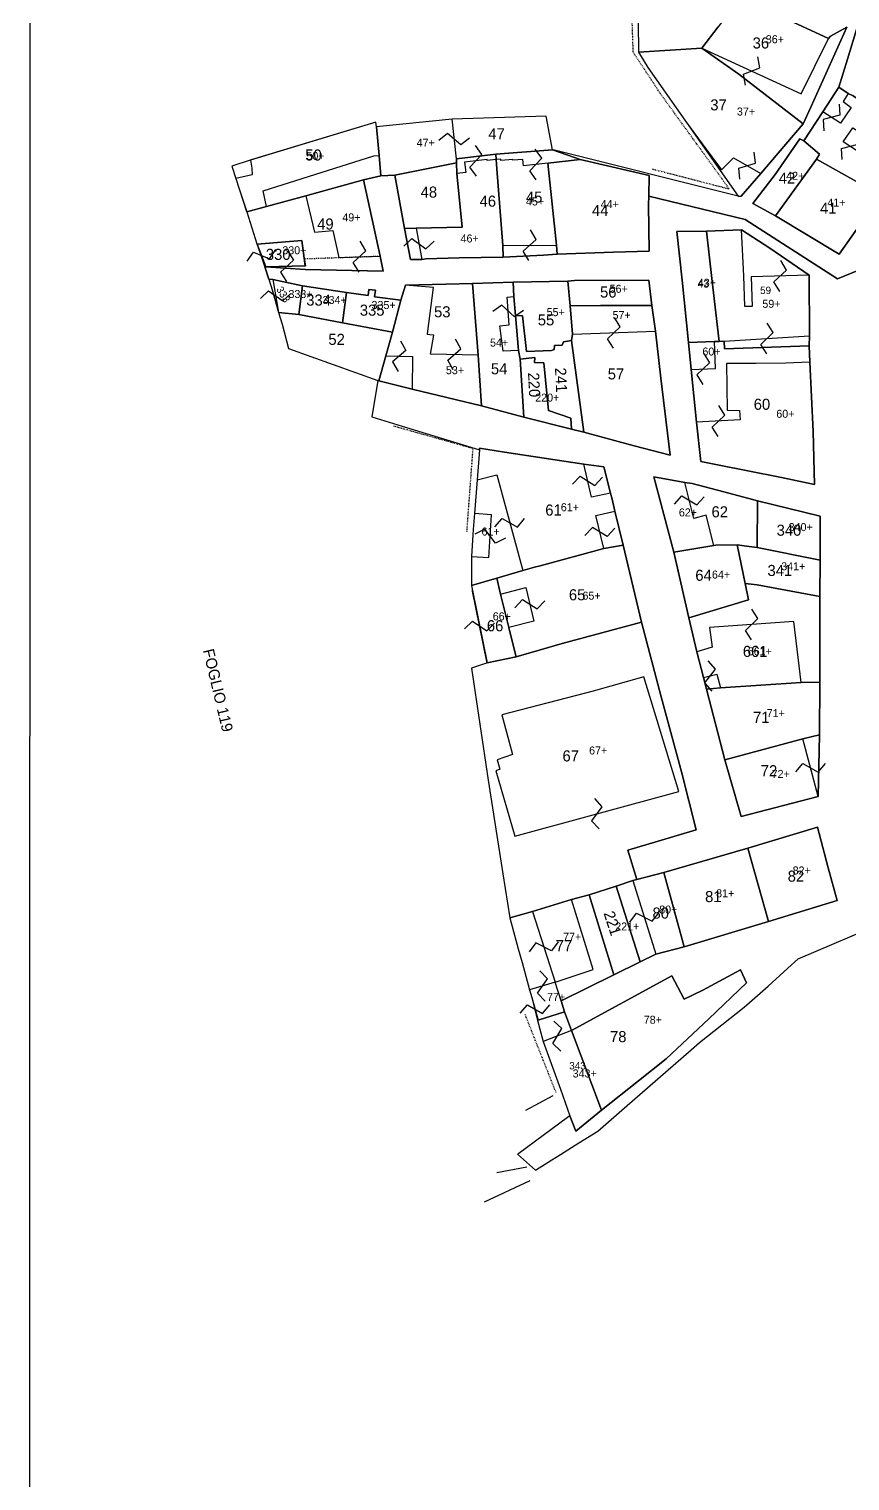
# Model space of a CAD drawing. Header units: metres. Extents: x 48717 to 49347, y 45758 to 46713.
# Drawn here: x 48717.1 to 48850.5, y 46233.8 to 46469.6 of the extents above; entities that cross this region are included whole.
import ezdxf

# ---------------------------------------------------------------- set-up
doc = ezdxf.new("R2010")
doc.units = ezdxf.units.M
for name, pattern in [('CONTINUA', [0]), ('INTERNA', [0]), ('TRATTEGGIATA5', [0.3, 0.15, -0.15]), ('TRATTO-PUNTO', [0.4, 0.15, -0.125, 0, -0.125])]:
    doc.linetypes.add(name, pattern=pattern)
for name, color, linetype in [('CONFINE', 3, 'CONTINUA'), ('FABBRICATI', 1, 'CONTINUA'), ('LINEEVARIE', 6, 'CONTINUA'), ('PARTICELLE', 7, 'CONTINUA'), ('SIMBOLI', 6, 'CONTINUA'), ('STRADE', 8, 'CONTINUA'), ('TESTI', 3, 'CONTINUA')]:
    doc.layers.add(name, color=color, linetype=linetype)

# ---------------------------------------------------------------- blocks, each defined once
blk = doc.blocks.new('14', base_point=(2.5, 2.5))
at = {"layer": 'SIMBOLI'}
for p, q in [((0, 2.5), (1.5, 3.5)), ((1.5, 3.5), (3.5, 1.5)), ((3.5, 1.5), (5, 2.5))]:
    blk.add_line(p, q, dxfattribs=at)

msp = doc.modelspace()

# ---------------------------------------------------------------- linework, layer by layer
at = {"layer": 'CONFINE'}
msp.add_lwpolyline([(48816.046, 46475.585), (48816.132, 46465.853), (48817.66, 46463.332), (48823.67, 46454.811), (48823.953, 46454.417), (48832.35, 46442.448), (48802.454, 46449.916), (48802.174, 46449.985), (48801.095, 46455.433), (48785.815, 46454.973), (48773.54, 46453.736), (48773.414, 46454.498), (48753.182, 46448.367), (48750.03, 46447.337), (48750.682, 46445.317), (48751.218, 46443.673), (48752.444, 46439.905), (48754.108, 46434.688), (48754.626, 46433.192), (48756.058, 46428.956), (48756.373, 46427.968), (48756.598, 46427.264), (48757.633, 46423.581), (48758.213, 46421.65), (48759.253, 46417.693), (48773.737, 46412.503), (48772.785, 46406.595), (48777.688, 46405.097), (48788.15, 46401.902), (48790.284, 46401.25), (48789.911, 46396.385), (48789.476, 46390.892), (48789.27, 46388.291), (48788.991, 46383.949), (48788.964, 46379.196), (48789.073, 46378.655), (48789.077, 46378.298), (48791.481, 46366.626), (48791.112, 46366.498), (48788.993, 46365.763), (48791.692, 46347.595), (48794.096, 46332.381), (48795.219, 46325.243), (48796.567, 46320.192), (48797.21, 46318.007), (48798.435, 46313.552), (48798.78, 46312.306), (48799.729, 46308.577), (48800.617, 46305.144), (48803.427, 46297.405), (48804.941, 46293.063), (48804.589, 46292.807), (48796.659, 46286.946), (48796.453, 46286.841), (48799.395, 46284.248), (48802.058, 46285.937), (48803.441, 46286.811), (48806.45, 46288.711), (48809.492, 46290.594), (48813.875, 46294.362), (48824.716, 46303.803), (48826.056, 46304.993), (48833.285, 46310.716), (48837.187, 46314.16), (48840.429, 46317.061), (48842.086, 46318.56), (48856.31, 46324.636)], dxfattribs=at)
at = {"layer": 'FABBRICATI'}
for points in [[(48829.064, 46469.972), (48826.444, 46466.492), (48842.573, 46459.053), (48846.99, 46468.062), (48832.685, 46474.706), (48829.064, 46469.972)], [(48817.66, 46463.332), (48823.67, 46454.811), (48823.953, 46454.417), (48826.455, 46450.947), (48829.608, 46446.713), (48831.574, 46448.694), (48835.995, 46446.129), (48842.887, 46454.219), (48832.413, 46462.248), (48826.444, 46466.492), (48816.132, 46465.853), (48817.66, 46463.332)], [(48843.016, 46451.426), (48845.542, 46449.294), (48845.069, 46448.475), (48855.505, 46442.635), (48861.467, 46451.782), (48851.015, 46458.727), (48850.21, 46459.154), (48849.399, 46457.831), (48850.724, 46456.835), (48848.942, 46454.338), (48846.077, 46456.163), (48843.016, 46451.426)], [(48773.54, 46453.736), (48773.948, 46449.047), (48774.249, 46445.76), (48776.503, 46445.888), (48786.527, 46447.867), (48786.533, 46448.538), (48785.815, 46454.973), (48773.54, 46453.736)], [(48750.682, 46445.317), (48751.218, 46443.673), (48752.415, 46439.955), (48755.637, 46440.776), (48755.1, 46443.313), (48773.104, 46449.006), (48773.948, 46449.047), (48773.54, 46453.736), (48773.414, 46454.498), (48753.054, 46448.279), (48753.288, 46447.022), (48753.35, 46445.946), (48750.682, 46445.317)], [(48834.706, 46441.282), (48838.377, 46439.254), (48845.069, 46448.475), (48845.542, 46449.294), (48843.016, 46451.426), (48842.357, 46451.758), (48838.324, 46445.977), (48834.706, 46441.282)], [(48788.078, 46446.304), (48786.607, 46446.137), (48787.463, 46437.437), (48779.966, 46437.271), (48780.886, 46432.186), (48781.584, 46432.275), (48786.997, 46432.437), (48794.139, 46432.545), (48794.051, 46434.469), (48793.091, 46446.872), (48792.975, 46448.401), (48791.552, 46448.243), (48791.534, 46448.39), (48787.866, 46447.97), (48788.078, 46446.304)], [(48797.462, 46447.37), (48797.321, 46448.395), (48795.705, 46448.316), (48795.7, 46448.426), (48793.771, 46448.273), (48793.744, 46448.49), (48792.975, 46448.401), (48793.091, 46446.872), (48794.051, 46434.469), (48802.818, 46434.49), (48801.409, 46447.82), (48797.462, 46447.37)], [(48801.409, 46447.82), (48802.818, 46434.49), (48802.884, 46433.017), (48812.06, 46433.378), (48817.885, 46433.507), (48817.758, 46441.051), (48817.788, 46442.447), (48817.859, 46445.807), (48806.674, 46448.431), (48801.409, 46447.82)], [(48845.069, 46448.475), (48838.377, 46439.254), (48848.758, 46433.017), (48855.505, 46442.635), (48845.069, 46448.475)], [(48762.073, 46442.536), (48763.467, 46436.628), (48766.457, 46436.861), (48767.419, 46432.518), (48774.156, 46432.736), (48771.443, 46445.106), (48762.073, 46442.536)], [(48823.209, 46428.819), (48824.232, 46418.672), (48828.498, 46418.827), (48829.236, 46418.853), (48828.065, 46429.077), (48827.176, 46436.771), (48822.362, 46436.691), (48823.209, 46428.819)], [(48828.065, 46429.077), (48829.236, 46418.853), (48830.079, 46418.906), (48843.933, 46419.775), (48843.886, 46429.635), (48834.45, 46429.354), (48834.594, 46424.543), (48833.398, 46424.537), (48833.245, 46429.491), (48832.896, 46436.98), (48827.176, 46436.771), (48828.065, 46429.077)], [(48755.544, 46430.984), (48761.951, 46431.153), (48761.785, 46432.365), (48761.38, 46435.251), (48754.139, 46434.675), (48755.544, 46430.984)], [(48756.679, 46428.916), (48757.633, 46423.581), (48760.906, 46423.23), (48761.494, 46427.908), (48756.679, 46428.916)], [(48804.631, 46428.635), (48805.013, 46424.634), (48809.972, 46424.72), (48818.321, 46424.674), (48817.811, 46428.833), (48805.712, 46428.779), (48804.631, 46428.635)], [(48761.494, 46427.908), (48760.906, 46423.23), (48768.041, 46421.886), (48768.688, 46426.798), (48761.494, 46427.908)], [(48768.688, 46426.798), (48768.041, 46421.886), (48776.137, 46420.379), (48777.522, 46425.548), (48773.241, 46426.095), (48773.374, 46427.199), (48772.307, 46427.279), (48772.177, 46426.327), (48768.688, 46426.798)], [(48782.221, 46419.937), (48781.828, 46419.964), (48781.847, 46420.113), (48782.829, 46427.633), (48778.235, 46428.001), (48777.522, 46425.548), (48776.137, 46420.379), (48775.076, 46416.527), (48779.398, 46416.431), (48779.355, 46411.109), (48790.631, 46408.379), (48790.062, 46416.619), (48782.332, 46416.807), (48782.855, 46419.891), (48782.221, 46419.937)], [(48789.122, 46428.253), (48790.062, 46416.619), (48790.631, 46408.379), (48797.468, 46406.539), (48796.884, 46415.999), (48796.621, 46417.404), (48794.148, 46417.297), (48793.599, 46421.419), (48795.104, 46421.579), (48794.755, 46426.036), (48795.841, 46426.162), (48795.757, 46428.507), (48789.122, 46428.253)], [(48795.757, 46428.507), (48795.841, 46426.162), (48796.161, 46423.07), (48797.252, 46423.034), (48797.947, 46417.237), (48801.969, 46417.408), (48802.399, 46417.56), (48802.459, 46418.181), (48803.733, 46418.23), (48803.922, 46418.793), (48805.25, 46419.016), (48805.377, 46420.016), (48805.013, 46424.634), (48804.631, 46428.635), (48795.757, 46428.507)], [(48805.013, 46424.634), (48805.377, 46420.016), (48818.91, 46420.517), (48818.321, 46424.674), (48809.972, 46424.72), (48805.013, 46424.634)], [(48824.232, 46418.672), (48824.682, 46414.315), (48828.65, 46414.461), (48828.498, 46418.827), (48824.232, 46418.672)], [(48796.884, 46415.999), (48797.468, 46406.539), (48805.213, 46404.589), (48805.124, 46406.38), (48801.517, 46407.649), (48800.758, 46415.38), (48799.245, 46415.435), (48799.27, 46416.24), (48796.884, 46415.999)], [(48844.506, 46404.254), (48844.006, 46415.501), (48840.088, 46415.329), (48835.253, 46415.29), (48830.419, 46415.25), (48830.521, 46407.691), (48832.56, 46407.617), (48832.677, 46406.108), (48825.567, 46405.748), (48826.268, 46399.38), (48828.427, 46398.904), (48839.356, 46396.773), (48844.76, 46395.635), (48844.506, 46404.254)], [(48800.125, 46382.385), (48810.505, 46385.253), (48809.176, 46390.585), (48812.304, 46391.267), (48811.825, 46393.252), (48811.581, 46394.222), (48808.468, 46393.546), (48807.225, 46398.924), (48794.365, 46400.875), (48790.307, 46401.545), (48790.284, 46401.25), (48789.911, 46396.385), (48793.088, 46397.187), (48797.329, 46381.63), (48799.21, 46382.176), (48800.125, 46382.385)], [(48818.613, 46396.862), (48821.886, 46384.634), (48828.358, 46385.687), (48827.144, 46390.623), (48825.126, 46390.122), (48823.675, 46395.945), (48818.613, 46396.862)], [(48835.473, 46392.965), (48835.402, 46385.373), (48845.655, 46383.344), (48845.64, 46390.497), (48835.473, 46392.965)], [(48789.476, 46390.892), (48789.27, 46388.291), (48788.991, 46383.949), (48791.817, 46383.767), (48792.21, 46390.698), (48789.476, 46390.892)], [(48793.714, 46377.824), (48797.826, 46378.895), (48799.091, 46373.442), (48795.055, 46372.386), (48795.221, 46371.712), (48796.251, 46367.634), (48803.695, 46369.806), (48816.632, 46373.27), (48813.632, 46385.762), (48810.505, 46385.253), (48800.125, 46382.385), (48799.21, 46382.176), (48797.329, 46381.63), (48793.078, 46380.397), (48793.714, 46377.824)], [(48821.886, 46384.634), (48824.313, 46373.948), (48834.027, 46376.9), (48833.447, 46379.531), (48832.146, 46385.825), (48828.727, 46385.747), (48828.358, 46385.687), (48821.886, 46384.634)], [(48832.146, 46385.825), (48833.447, 46379.531), (48835.42, 46379.339), (48845.607, 46377.436), (48845.655, 46383.344), (48835.402, 46385.373), (48833.698, 46385.61), (48832.146, 46385.825)], [(48788.964, 46379.196), (48789.073, 46378.655), (48791.505, 46366.634), (48796.251, 46367.634), (48795.221, 46371.712), (48795.055, 46372.386), (48793.714, 46377.824), (48793.078, 46380.397), (48788.964, 46379.196)], [(48825.6, 46368.447), (48826.692, 46364.253), (48828.874, 46364.794), (48829.441, 46362.617), (48842.584, 46363.448), (48841.913, 46368.85), (48841.377, 46373.348), (48827.65, 46372.416), (48828.131, 46369.204), (48825.6, 46368.447)], [(48793.611, 46349.404), (48792.959, 46349.134), (48796.023, 46338.523), (48822.672, 46345.761), (48817.023, 46364.378), (48808.786, 46362.075), (48793.919, 46358.192), (48795.636, 46351.785), (48793.174, 46350.91), (48793.611, 46349.404)], [(48829.441, 46362.617), (48827.185, 46362.387), (48830.156, 46350.921), (48842.837, 46354.315), (48845.559, 46354.937), (48845.588, 46363.532), (48842.584, 46363.448), (48829.441, 46362.617)], [(48830.156, 46350.921), (48832.794, 46341.705), (48845.356, 46344.922), (48842.837, 46354.315), (48830.156, 46350.921)], [(48833.923, 46336.548), (48837.237, 46324.623), (48848.401, 46328.073), (48846.977, 46333.333), (48845.226, 46339.943), (48833.923, 46336.548)], [(48820.253, 46332.606), (48823.564, 46320.538), (48837.237, 46324.623), (48833.923, 46336.548), (48820.253, 46332.606)], [(48815.878, 46331.488), (48815.228, 46331.311), (48818.946, 46319.351), (48823.564, 46320.538), (48820.253, 46332.606), (48815.878, 46331.488)], [(48808.125, 46328.99), (48812.143, 46316), (48816.377, 46318.094), (48812.506, 46330.381), (48808.125, 46328.99)], [(48798.887, 46326.253), (48802.573, 46314.804), (48808.77, 46316.843), (48805.246, 46328.236), (48798.887, 46326.253)], [(48805.25, 46306.929), (48810.115, 46293.981), (48816.128, 46298.757), (48820.605, 46302.319), (48827.581, 46308.836), (48833.682, 46314.684), (48832.717, 46316.78), (48826.575, 46313.486), (48823.526, 46312.003), (48821.569, 46315.802), (48805.25, 46306.929)], [(48798.435, 46313.552), (48798.78, 46312.306), (48799.805, 46308.601), (48804.125, 46309.975), (48803.575, 46311.778), (48802.573, 46314.804), (48798.435, 46313.552)], [(48810.115, 46293.981), (48805.25, 46306.929), (48800.617, 46305.144), (48803.427, 46297.405), (48804.941, 46293.063), (48805.933, 46290.564), (48810.115, 46293.981)]]:
    msp.add_lwpolyline(points, close=True, dxfattribs=at)
at = {"layer": 'FABBRICATI', "linetype": 'INTERNA'}
msp.add_lwpolyline([(48849.4, 46451.281), (48850.952, 46453.567), (48853.122, 46452.178), (48851.587, 46449.865), (48849.4, 46451.281)], close=True, dxfattribs=at)
at = {"layer": 'LINEEVARIE', "color": 2}
msp.add_lwpolyline([(48717.314, 46712.83), (49346.508, 46712.883), (49345.843, 45758.322), (48717.058, 45757.973), (48717.314, 46712.83)], dxfattribs=at)
at = {"layer": 'LINEEVARIE', "linetype": 'TRATTO-PUNTO'}
for points in [[(48818.343, 46446.882), (48830.88, 46443.636), (48819.645, 46459.169), (48815.277, 46465.833), (48814.859, 46478.154)], [(48788.243, 46387.996), (48789.24, 46401.46), (48776.375, 46405.076)], [(48802.726, 46296.86), (48797.684, 46309.58)]]:
    msp.add_lwpolyline(points, dxfattribs=at)
at = {"layer": 'LINEEVARIE', "linetype": 'TRATTEGGIATA5'}
msp.add_lwpolyline([(48761.916, 46432.3), (48774.158, 46432.728)], dxfattribs=at)
at = {"layer": 'LINEEVARIE'}
for points in [[(48797.79, 46293.979), (48802.283, 46296.354)], [(48797.984, 46284.72), (48793.085, 46283.833)], [(48798.46, 46282.505), (48791.056, 46279.054)]]:
    msp.add_lwpolyline(points, dxfattribs=at)
at = {"layer": 'PARTICELLE'}
for points in [[(48829.064, 46469.972), (48826.444, 46466.492), (48832.413, 46462.248), (48842.887, 46454.219), (48844.144, 46456.905), (48849.997, 46469.885), (48847.354, 46468.428), (48846.99, 46468.062), (48832.685, 46474.706), (48829.064, 46469.972)], [(48850.101, 46464.712), (48848.672, 46460.18), (48850.21, 46459.154), (48851.015, 46458.727), (48861.467, 46451.782), (48868.378, 46461.89), (48857.378, 46468.889), (48855.238, 46470.315), (48852.332, 46472.03), (48850.101, 46464.712)], [(48823.953, 46454.417), (48832.35, 46442.448), (48832.364, 46442.426), (48832.837, 46442.463), (48835.995, 46446.129), (48842.887, 46454.219), (48832.413, 46462.248), (48826.444, 46466.492), (48816.132, 46465.853), (48817.66, 46463.332), (48823.67, 46454.811), (48823.953, 46454.417)], [(48843.016, 46451.426), (48845.542, 46449.294), (48845.069, 46448.475), (48855.505, 46442.635), (48861.467, 46451.782), (48851.015, 46458.727), (48850.21, 46459.154), (48848.672, 46460.18), (48846.077, 46456.163), (48843.016, 46451.426)], [(48773.54, 46453.736), (48773.948, 46449.047), (48774.249, 46445.76), (48776.503, 46445.888), (48786.527, 46447.867), (48786.533, 46448.538), (48792.912, 46449.303), (48802.174, 46449.985), (48801.095, 46455.433), (48785.815, 46454.973), (48773.54, 46453.736)], [(48750.03, 46447.337), (48750.682, 46445.317), (48751.218, 46443.673), (48752.444, 46439.905), (48755.637, 46440.776), (48762.073, 46442.536), (48771.443, 46445.106), (48774.249, 46445.76), (48773.948, 46449.047), (48773.54, 46453.736), (48773.414, 46454.498), (48753.182, 46448.367), (48750.03, 46447.337)], [(48834.706, 46441.282), (48838.377, 46439.254), (48845.069, 46448.475), (48845.542, 46449.294), (48843.016, 46451.426), (48842.357, 46451.758), (48838.324, 46445.977), (48834.706, 46441.282)], [(48776.503, 46445.888), (48778.07, 46437.229), (48779.966, 46437.271), (48787.463, 46437.437), (48786.607, 46446.137), (48786.527, 46447.867), (48776.503, 46445.888)], [(48779.966, 46437.271), (48778.07, 46437.229), (48779.075, 46432.143), (48780.886, 46432.186), (48781.584, 46432.275), (48786.997, 46432.437), (48794.139, 46432.545), (48794.051, 46434.469), (48793.091, 46446.872), (48792.975, 46448.401), (48792.912, 46449.303), (48786.533, 46448.538), (48786.527, 46447.867), (48786.607, 46446.137), (48787.463, 46437.437), (48779.966, 46437.271)], [(48794.051, 46434.469), (48794.139, 46432.545), (48800.676, 46432.863), (48802.884, 46433.017), (48802.818, 46434.49), (48801.409, 46447.82), (48806.674, 46448.431), (48805.731, 46448.757), (48802.174, 46449.985), (48792.912, 46449.303), (48792.975, 46448.401), (48793.091, 46446.872), (48794.051, 46434.469)], [(48801.409, 46447.82), (48802.818, 46434.49), (48802.884, 46433.017), (48812.06, 46433.378), (48817.885, 46433.507), (48817.758, 46441.051), (48817.788, 46442.447), (48817.859, 46445.807), (48806.674, 46448.431), (48801.409, 46447.82)], [(48845.069, 46448.475), (48838.377, 46439.254), (48848.758, 46433.017), (48855.505, 46442.635), (48845.069, 46448.475)], [(48752.444, 46439.905), (48754.108, 46434.688), (48754.139, 46434.675), (48761.38, 46435.251), (48761.785, 46432.365), (48761.995, 46431.125), (48755.544, 46430.984), (48761.922, 46430.548), (48774.606, 46430.259), (48774.156, 46432.736), (48771.443, 46445.106), (48762.073, 46442.536), (48755.637, 46440.776), (48752.444, 46439.905)], [(48823.209, 46428.819), (48824.232, 46418.672), (48828.498, 46418.827), (48829.236, 46418.853), (48828.065, 46429.077), (48827.176, 46436.771), (48822.362, 46436.691), (48823.209, 46428.819)], [(48829.236, 46418.853), (48830.079, 46418.906), (48830.13, 46417.657), (48843.886, 46418.127), (48843.933, 46419.775), (48843.886, 46429.635), (48837.455, 46434.022), (48832.896, 46436.98), (48827.176, 46436.771), (48828.065, 46429.077), (48829.236, 46418.853)], [(48754.626, 46433.192), (48756.058, 46428.956), (48755.403, 46430.976), (48755.544, 46430.984), (48761.995, 46431.125), (48761.785, 46432.365), (48761.38, 46435.251), (48754.139, 46434.675), (48754.108, 46434.688), (48754.626, 46433.192)], [(48756.058, 46428.956), (48756.373, 46427.968), (48756.598, 46427.264), (48757.633, 46423.581), (48760.906, 46423.23), (48761.494, 46427.908), (48756.679, 46428.916), (48756.058, 46428.956)], [(48804.631, 46428.635), (48805.013, 46424.634), (48809.972, 46424.72), (48818.321, 46424.674), (48817.811, 46428.833), (48805.712, 46428.779), (48804.631, 46428.635)], [(48761.494, 46427.908), (48760.906, 46423.23), (48768.041, 46421.886), (48768.688, 46426.798), (48761.494, 46427.908)], [(48768.688, 46426.798), (48768.041, 46421.886), (48776.137, 46420.379), (48777.522, 46425.548), (48773.241, 46426.095), (48773.374, 46427.199), (48772.307, 46427.279), (48772.177, 46426.327), (48768.688, 46426.798)], [(48776.137, 46420.379), (48775.076, 46416.527), (48773.894, 46412.465), (48779.355, 46411.109), (48790.631, 46408.379), (48790.062, 46416.619), (48789.122, 46428.253), (48778.235, 46428.001), (48777.522, 46425.548), (48776.137, 46420.379)], [(48789.122, 46428.253), (48790.062, 46416.619), (48790.631, 46408.379), (48797.468, 46406.539), (48796.884, 46415.999), (48796.621, 46417.404), (48796.161, 46423.07), (48795.841, 46426.162), (48795.757, 46428.507), (48789.122, 46428.253)], [(48795.757, 46428.507), (48795.841, 46426.162), (48796.161, 46423.07), (48797.252, 46423.034), (48797.947, 46417.237), (48801.969, 46417.408), (48802.399, 46417.56), (48802.459, 46418.181), (48803.733, 46418.23), (48803.922, 46418.793), (48805.25, 46419.016), (48805.377, 46420.016), (48805.013, 46424.634), (48804.631, 46428.635), (48795.757, 46428.507)], [(48805.013, 46424.634), (48805.377, 46420.016), (48805.25, 46419.016), (48807.25, 46404.126), (48815.434, 46401.886), (48821.268, 46400.38), (48819.782, 46412.909), (48818.91, 46420.517), (48818.321, 46424.674), (48809.972, 46424.72), (48805.013, 46424.634)], [(48757.633, 46423.581), (48758.213, 46421.65), (48759.253, 46417.693), (48773.737, 46412.503), (48773.894, 46412.465), (48775.076, 46416.527), (48776.137, 46420.379), (48768.041, 46421.886), (48760.906, 46423.23), (48757.633, 46423.581)], [(48796.161, 46423.07), (48796.621, 46417.404), (48796.884, 46415.999), (48799.27, 46416.24), (48799.245, 46415.435), (48800.758, 46415.38), (48801.517, 46407.649), (48805.124, 46406.38), (48805.213, 46404.589), (48807.25, 46404.126), (48805.25, 46419.016), (48803.922, 46418.793), (48803.733, 46418.23), (48802.459, 46418.181), (48802.399, 46417.56), (48801.969, 46417.408), (48797.947, 46417.237), (48797.252, 46423.034), (48796.161, 46423.07)], [(48824.682, 46414.315), (48825.567, 46405.748), (48826.268, 46399.38), (48828.427, 46398.904), (48839.356, 46396.773), (48844.76, 46395.635), (48844.506, 46404.254), (48844.006, 46415.501), (48843.886, 46418.127), (48830.13, 46417.657), (48830.079, 46418.906), (48829.236, 46418.853), (48828.498, 46418.827), (48824.232, 46418.672), (48824.682, 46414.315)], [(48796.884, 46415.999), (48797.468, 46406.539), (48805.213, 46404.589), (48805.124, 46406.38), (48801.517, 46407.649), (48800.758, 46415.38), (48799.245, 46415.435), (48799.27, 46416.24), (48796.884, 46415.999)], [(48789.476, 46390.892), (48789.27, 46388.291), (48788.991, 46383.949), (48788.964, 46379.196), (48793.078, 46380.397), (48797.329, 46381.63), (48799.21, 46382.176), (48800.125, 46382.385), (48810.505, 46385.253), (48813.632, 46385.762), (48812.304, 46391.267), (48811.825, 46393.252), (48811.581, 46394.222), (48810.505, 46398.507), (48807.225, 46398.924), (48794.365, 46400.875), (48790.307, 46401.545), (48790.284, 46401.25), (48789.911, 46396.385), (48789.476, 46390.892)], [(48833.698, 46385.61), (48835.402, 46385.373), (48835.473, 46392.965), (48830.022, 46394.439), (48824.869, 46395.79), (48823.675, 46395.945), (48818.613, 46396.862), (48821.886, 46384.634), (48828.358, 46385.687), (48828.727, 46385.747), (48832.146, 46385.825), (48833.698, 46385.61)], [(48835.473, 46392.965), (48835.402, 46385.373), (48845.655, 46383.344), (48845.64, 46390.497), (48835.473, 46392.965)], [(48795.055, 46372.386), (48795.221, 46371.712), (48796.251, 46367.634), (48803.695, 46369.806), (48816.632, 46373.27), (48813.632, 46385.762), (48810.505, 46385.253), (48800.125, 46382.385), (48799.21, 46382.176), (48797.329, 46381.63), (48793.078, 46380.397), (48793.714, 46377.824), (48795.055, 46372.386)], [(48821.886, 46384.634), (48824.313, 46373.948), (48834.027, 46376.9), (48833.447, 46379.531), (48832.146, 46385.825), (48828.727, 46385.747), (48828.358, 46385.687), (48821.886, 46384.634)], [(48832.146, 46385.825), (48833.447, 46379.531), (48835.42, 46379.339), (48845.607, 46377.436), (48845.655, 46383.344), (48835.402, 46385.373), (48833.698, 46385.61), (48832.146, 46385.825)], [(48791.481, 46366.626), (48791.505, 46366.634), (48796.251, 46367.634), (48795.221, 46371.712), (48795.055, 46372.386), (48793.714, 46377.824), (48793.078, 46380.397), (48788.964, 46379.196), (48789.073, 46378.655), (48789.077, 46378.298), (48791.481, 46366.626)], [(48824.313, 46373.948), (48825.6, 46368.447), (48826.692, 46364.253), (48827.185, 46362.387), (48829.441, 46362.617), (48842.584, 46363.448), (48845.588, 46363.532), (48845.607, 46377.436), (48835.42, 46379.339), (48833.447, 46379.531), (48834.027, 46376.9), (48824.313, 46373.948)], [(48791.112, 46366.498), (48788.993, 46365.763), (48791.692, 46347.595), (48794.096, 46332.381), (48795.219, 46325.243), (48798.887, 46326.253), (48805.246, 46328.236), (48808.125, 46328.99), (48812.506, 46330.381), (48815.228, 46331.311), (48815.878, 46331.488), (48814.38, 46336.253), (48819.342, 46337.704), (48825.506, 46339.508), (48823.098, 46348.947), (48819.825, 46361.132), (48816.632, 46373.27), (48803.695, 46369.806), (48796.251, 46367.634), (48791.505, 46366.634), (48791.481, 46366.626), (48791.112, 46366.498)], [(48829.441, 46362.617), (48827.185, 46362.387), (48830.156, 46350.921), (48842.837, 46354.315), (48845.559, 46354.937), (48845.588, 46363.532), (48842.584, 46363.448), (48829.441, 46362.617)], [(48830.156, 46350.921), (48832.794, 46341.705), (48845.356, 46344.922), (48845.559, 46354.937), (48842.837, 46354.315), (48830.156, 46350.921)], [(48833.923, 46336.548), (48837.237, 46324.623), (48848.401, 46328.073), (48846.977, 46333.333), (48845.226, 46339.943), (48833.923, 46336.548)], [(48820.253, 46332.606), (48823.564, 46320.538), (48837.237, 46324.623), (48833.923, 46336.548), (48820.253, 46332.606)], [(48815.228, 46331.311), (48812.506, 46330.381), (48816.377, 46318.094), (48818.946, 46319.351), (48823.564, 46320.538), (48820.253, 46332.606), (48815.878, 46331.488), (48815.228, 46331.311)], [(48808.125, 46328.99), (48812.143, 46316), (48816.377, 46318.094), (48812.506, 46330.381), (48808.125, 46328.99)], [(48798.78, 46312.306), (48799.729, 46308.577), (48799.805, 46308.601), (48804.125, 46309.975), (48803.575, 46311.778), (48812.143, 46316), (48808.125, 46328.99), (48805.246, 46328.236), (48798.887, 46326.253), (48795.219, 46325.243), (48796.567, 46320.192), (48797.21, 46318.007), (48798.435, 46313.552), (48798.78, 46312.306)], [(48805.25, 46306.929), (48810.115, 46293.981), (48816.128, 46298.757), (48820.605, 46302.319), (48827.581, 46308.836), (48833.682, 46314.684), (48832.717, 46316.78), (48826.575, 46313.486), (48823.526, 46312.003), (48821.569, 46315.802), (48805.25, 46306.929)], [(48799.805, 46308.601), (48799.729, 46308.577), (48800.617, 46305.144), (48803.427, 46297.405), (48804.941, 46293.063), (48805.933, 46290.564), (48810.115, 46293.981), (48805.25, 46306.929), (48804.125, 46309.975), (48799.805, 46308.601)]]:
    msp.add_lwpolyline(points, close=True, dxfattribs=at)
at = {"layer": 'STRADE'}
for points in [[(48832.685, 46474.706), (48846.99, 46468.062), (48847.354, 46468.428), (48849.997, 46469.885), (48844.144, 46456.905), (48842.887, 46454.219), (48835.995, 46446.129), (48832.837, 46442.463), (48832.364, 46442.426), (48832.35, 46442.448), (48802.454, 46449.916), (48802.174, 46449.985), (48805.731, 46448.757), (48806.674, 46448.431), (48817.859, 46445.807), (48817.788, 46442.447), (48833.466, 46438.646), (48848.47, 46429.015), (48857.745, 46432.831)], [(48816.046, 46475.585), (48816.132, 46465.853), (48826.444, 46466.492), (48829.064, 46469.972)], [(48857.745, 46432.831), (48848.47, 46429.015), (48833.466, 46438.646), (48817.788, 46442.447), (48817.758, 46441.051), (48817.885, 46433.507), (48812.06, 46433.378), (48802.884, 46433.017), (48800.676, 46432.863), (48794.139, 46432.545), (48786.997, 46432.437), (48781.584, 46432.275), (48780.886, 46432.186), (48779.075, 46432.143), (48778.07, 46437.229), (48776.503, 46445.888), (48774.249, 46445.76), (48771.443, 46445.106), (48774.156, 46432.736), (48774.606, 46430.259), (48761.922, 46430.548), (48755.544, 46430.984), (48755.544, 46430.984), (48755.403, 46430.976), (48756.058, 46428.956), (48756.679, 46428.916), (48761.494, 46427.908), (48768.688, 46426.798), (48772.177, 46426.327), (48772.307, 46427.279), (48773.374, 46427.199), (48773.241, 46426.095), (48777.522, 46425.548), (48778.235, 46428.001), (48789.122, 46428.253), (48795.757, 46428.507), (48804.631, 46428.635), (48805.712, 46428.779), (48817.811, 46428.833), (48818.321, 46424.674), (48818.91, 46420.517), (48819.782, 46412.909), (48821.268, 46400.38), (48815.434, 46401.886), (48807.25, 46404.126), (48805.213, 46404.589), (48797.468, 46406.539), (48790.631, 46408.379), (48779.355, 46411.109), (48773.894, 46412.465), (48773.737, 46412.503), (48772.785, 46406.595), (48777.688, 46405.097), (48788.15, 46401.902), (48790.284, 46401.25), (48790.307, 46401.545), (48794.365, 46400.875), (48807.225, 46398.924), (48810.505, 46398.507), (48811.581, 46394.222), (48811.825, 46393.252), (48812.304, 46391.267), (48813.632, 46385.762), (48816.632, 46373.27), (48819.825, 46361.132), (48823.098, 46348.947), (48825.506, 46339.508), (48819.342, 46337.704), (48814.38, 46336.253), (48815.878, 46331.488), (48820.253, 46332.606), (48833.923, 46336.548), (48845.226, 46339.943), (48846.977, 46333.333), (48848.401, 46328.073), (48837.237, 46324.623), (48823.564, 46320.538), (48818.946, 46319.351), (48816.377, 46318.094), (48812.143, 46316), (48803.575, 46311.778), (48804.125, 46309.975), (48805.25, 46306.929), (48821.569, 46315.802), (48823.526, 46312.003), (48826.575, 46313.486), (48832.717, 46316.78), (48833.682, 46314.684), (48827.581, 46308.836), (48820.605, 46302.319), (48816.128, 46298.757), (48810.115, 46293.981), (48805.933, 46290.564), (48804.941, 46293.063), (48804.589, 46292.807), (48796.659, 46286.946), (48796.453, 46286.841), (48799.395, 46284.248), (48802.058, 46285.937), (48803.441, 46286.811), (48806.45, 46288.711), (48809.492, 46290.594), (48813.875, 46294.362), (48824.716, 46303.803), (48826.056, 46304.993), (48833.285, 46310.716), (48837.187, 46314.16), (48840.429, 46317.061), (48842.086, 46318.56), (48856.31, 46324.636)]]:
    msp.add_lwpolyline(points, dxfattribs=at)
at = {"layer": 'STRADE', "linetype": 'INTERNA'}
msp.add_lwpolyline([(48874.799, 46471.429), (48868.378, 46461.89), (48861.467, 46451.782), (48855.505, 46442.635), (48848.758, 46433.017), (48838.377, 46439.254), (48834.706, 46441.282), (48838.324, 46445.977), (48842.357, 46451.758), (48843.016, 46451.426), (48846.077, 46456.163), (48848.672, 46460.18), (48850.101, 46464.712), (48852.332, 46472.03)], dxfattribs=at)
for points in [[(48823.209, 46428.819), (48822.362, 46436.691), (48827.176, 46436.771), (48832.896, 46436.98), (48837.455, 46434.022), (48843.886, 46429.635), (48843.933, 46419.775), (48843.886, 46418.127), (48844.006, 46415.501), (48844.506, 46404.254), (48844.76, 46395.635), (48839.356, 46396.773), (48828.427, 46398.904), (48826.268, 46399.38), (48825.567, 46405.748), (48824.682, 46414.315), (48824.232, 46418.672), (48823.209, 46428.819)], [(48823.675, 46395.945), (48824.869, 46395.79), (48830.022, 46394.439), (48835.473, 46392.965), (48845.64, 46390.497), (48845.655, 46383.344), (48845.607, 46377.436), (48845.588, 46363.532), (48845.559, 46354.937), (48845.356, 46344.922), (48832.794, 46341.705), (48830.156, 46350.921), (48827.185, 46362.387), (48826.692, 46364.253), (48825.6, 46368.447), (48824.313, 46373.948), (48821.886, 46384.634), (48818.613, 46396.862), (48823.675, 46395.945)]]:
    msp.add_lwpolyline(points, close=True, dxfattribs=at)

# ---------------------------------------------------------------- block references
at = {"layer": 'SIMBOLI'}
for p, rotation in [((48834.513, 46462.77), 66.64), ((48847.51, 46455.25), 239.972), ((48786.174, 46451.755), 4.527), ((48850.494, 46450.573), 59.535), ((48789.7, 46448.181), 91.852), ((48799.435, 46447.595), 91.795), ((48833.784, 46447.412), 61.999), ((48780.426, 46434.729), 9.397), ((48798.434, 46434.479), 86.752), ((48754.842, 46432.83), 22.29), ((48758.988, 46431.074), -92.138), ((48770.787, 46432.627), 88.127), ((48839.166, 46429.495), 88.013), ((48757.154, 46426.257), 9.283), ((48794.929, 46423.809), 182.157), ((48812.143, 46420.267), 88.357), ((48837.006, 46419.34), 89.503), ((48777.237, 46416.479), 265.7), ((48786.197, 46416.713), 85.549), ((48826.667, 46414.388), -91.68), ((48829.123, 46405.928), 88.93), ((48807.846, 46396.235), 12.835), ((48824.4, 46393.033), 14.039), ((48795.208, 46389.409), 15.586), ((48809.841, 46387.92), 194.018), ((48792.013, 46387.232), 172.416), ((48798.458, 46376.169), 12.893), ((48834.513, 46372.883), 89.732), ((48790.29, 46372.641), 10.887), ((48827.784, 46364.523), 97.754), ((48844.096, 46349.62), 15.299), ((48809.347, 46342.142), -81.251), ((48817.087, 46325.331), 17.992), ((48800.73, 46320.528), 198.716), ((48800.504, 46314.178), 100.103), ((48799.304, 46310.413), 15.815), ((48802.933, 46306.036), 103.541)]:
    msp.add_blockref('14', p, dxfattribs=dict(at, rotation=rotation))

# ---------------------------------------------------------------- texts
at = {"layer": 'FABBRICATI', "color": 7}
for s, p in [('36+', (48836.823, 46467.294)), ('37+', (48832.133, 46455.55)), ('47+', (48780.068, 46450.49)), ('50+', (48762.148, 46448.348)), ('42+', (48840.141, 46445.111)), ('45+', (48797.842, 46440.947)), ('44+', (48809.976, 46440.514)), ('41+', (48846.834, 46440.766)), ('49+', (48767.99, 46438.361)), ('46+', (48787.204, 46434.934)), ('330+', (48758.234, 46433.019)), ('43+', (48825.768, 46427.739)), ('333+', (48759.231, 46425.918)), ('56+', (48811.437, 46426.758)), ('334+', (48764.783, 46424.947)), ('335+', (48772.74, 46424.123)), ('55+', (48801.203, 46422.967)), ('59+', (48836.263, 46424.324)), ('57+', (48811.906, 46422.485)), ('54+', (48792, 46418.02)), ('60+', (48826.514, 46416.567)), ('53+', (48784.823, 46413.539)), ('220+', (48799.343, 46409.085)), ('60+', (48838.53, 46406.458)), ('61+', (48803.5, 46391.28)), ('62+', (48822.69, 46390.438)), ('340+', (48840.536, 46388.051)), ('61+', (48790.613, 46387.329)), ('64+', (48828.07, 46380.342)), ('341+', (48839.326, 46381.684)), ('65+', (48807.02, 46376.917)), ('66+', (48792.434, 46373.56)), ('661+', (48833.894, 46367.881)), ('71+', (48836.973, 46357.834)), ('67+', (48808.099, 46351.769)), ('72+', (48837.771, 46347.965)), ('82+', (48841.186, 46332.279)), ('81+', (48828.75, 46328.57)), ('80+', (48819.494, 46325.927)), ('77+', (48803.872, 46321.506)), ('221+', (48812.348, 46323.182)), ('77+', (48801.261, 46311.742)), ('78+', (48816.984, 46308.037)), ('343+', (48805.425, 46299.306))]:
    msp.add_text(s, height=1.3, dxfattribs=at).set_placement(p)
at = {"layer": 'PARTICELLE', "color": 7}
for s, height, p in [('36', 1.8, (48834.682, 46466.438)), ('37', 1.8, (48827.802, 46456.387)), ('47', 1.8, (48791.722, 46451.688)), ('50', 1.8, (48761.961, 46448.241)), ('42', 1.8, (48838.927, 46444.485)), ('48', 1.8, (48780.717, 46442.221)), ('45', 1.8, (48797.826, 46441.403)), ('46', 1.8, (48790.292, 46440.749)), ('44', 1.8, (48808.565, 46439.241)), ('41', 1.8, (48845.644, 46439.608)), ('49', 1.8, (48763.897, 46437.033)), ('330', 1.8, (48755.555, 46432.104)), ('43', 1.2, (48825.784, 46427.598)), ('334', 1.8, (48762.124, 46424.679)), ('56', 1.8, (48809.877, 46425.985)), ('59', 1.2, (48835.897, 46426.557)), ('335', 1.8, (48770.829, 46423.04)), ('53', 1.8, (48782.898, 46422.779)), ('55', 1.8, (48799.761, 46421.464)), ('52', 1.8, (48765.717, 46418.295)), ('54', 1.8, (48792.138, 46413.524)), ('57', 1.8, (48811.131, 46412.684)), ('60', 1.8, (48834.857, 46407.758)), ('61', 1.8, (48800.977, 46390.574)), ('62', 1.8, (48828, 46390.284)), ('340', 1.8, (48838.582, 46387.299)), ('64', 1.8, (48825.365, 46379.977)), ('341', 1.8, (48837.097, 46380.76)), ('65', 1.8, (48804.816, 46376.807)), ('66', 1.8, (48791.477, 46371.78)), ('661', 1.8, (48833.087, 46367.615)), ('71', 1.8, (48834.753, 46356.909)), ('67', 1.8, (48803.778, 46350.638)), ('72', 1.8, (48835.998, 46348.234)), ('82', 1.8, (48840.381, 46331.107)), ('81', 1.8, (48826.957, 46327.788)), ('80', 1.8, (48818.403, 46325.111)), ('77', 1.8, (48802.675, 46319.816)), ('78', 1.8, (48811.499, 46305.042)), ('343', 1.2, (48804.877, 46300.613))]:
    msp.add_text(s, height=height, dxfattribs=at).set_placement(p)
for s, height, rotation, p in [('333', 1.2, 300.539, (48757.197, 46427.339)), ('220', 1.8, 272.748, (48798.168, 46413.772)), ('241', 1.8, 272.863, (48802.547, 46414.56)), ('221', 1.8, 288.276, (48810.426, 46325.988))]:
    msp.add_text(s, height=height, rotation=rotation, dxfattribs=at).set_placement(p)
at = {"layer": 'TESTI', "color": 3}
msp.add_text('FOGLIO 119', height=1.8, rotation=283.406, dxfattribs=at).set_placement((48745.311, 46368.69))

doc.saveas('drawing.dxf')
